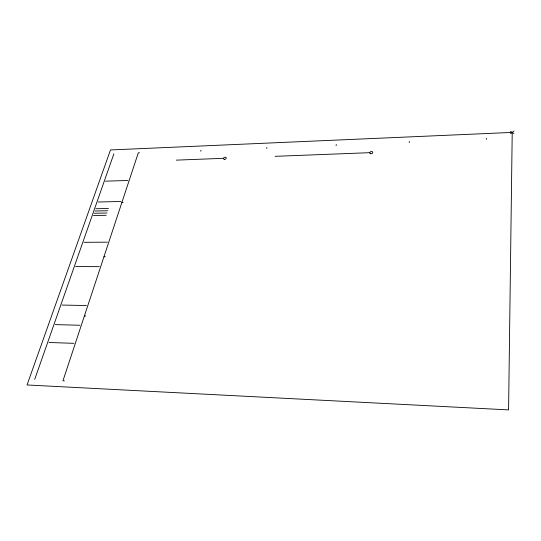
<?xml version="1.0" encoding="UTF-8"?>
<svg xmlns="http://www.w3.org/2000/svg" width="541" height="541" viewBox="0 0 541 541"><rect width="100%" height="100%" fill="white"/><g stroke="black" fill="none" stroke-linecap="round" stroke-linejoin="round"><path stroke-width="0.81" d="M486.345 139.348L486.386 138.178M409.219 142.56L409.334 141.417M336.103 145.603L336.286 144.488M266.706 148.491L266.943 147.409M200.738 151.243L201.036 150.182M34.698 379.39L113.867 153.847M510.488 133.722L513.95 131.105M139.544 152.765L138.307 152.819L62.959 380.783L64.393 380.85M176.359 160.136L223.548 158.317M275.139 156.329L369.821 152.677M105.495 181.174L127.919 180.478M98.205 202.009L120.954 201.482M121.86 202.577L123.138 202.55M95.845 208.738L108.498 208.481M95.06 210.997L107.727 210.747M94.262 213.262L106.949 213.026M93.465 215.534L106.171 215.311M84.092 242.321L107.47 242.165M103.96 256.738L105.285 256.738M75.605 266.578L99.355 266.645M62.134 305.07L86.459 305.523M84.41 315.897L85.782 315.924M55.297 324.607L79.919 325.263M49.042 342.487L73.928 343.332M510.521 131.253L513.923 133.58M512.219 132.41L508.581 409.895L27.05 384.969L110.486 149.952L512.219 132.41M224.589 159.358A1.42 1.008 -24.1 0 0 226.179 157.688A1.42 1.008 -24.1 0 0 223.879 157.756A1.42 1.008 -24.1 0 0 224.589 159.358M370.713 153.725A1.515 1.116 -14.7 0 0 372.783 152.312A1.515 1.116 -14.7 0 0 370.409 151.818A1.515 1.116 -14.7 0 0 370.713 153.725"/></g></svg>
